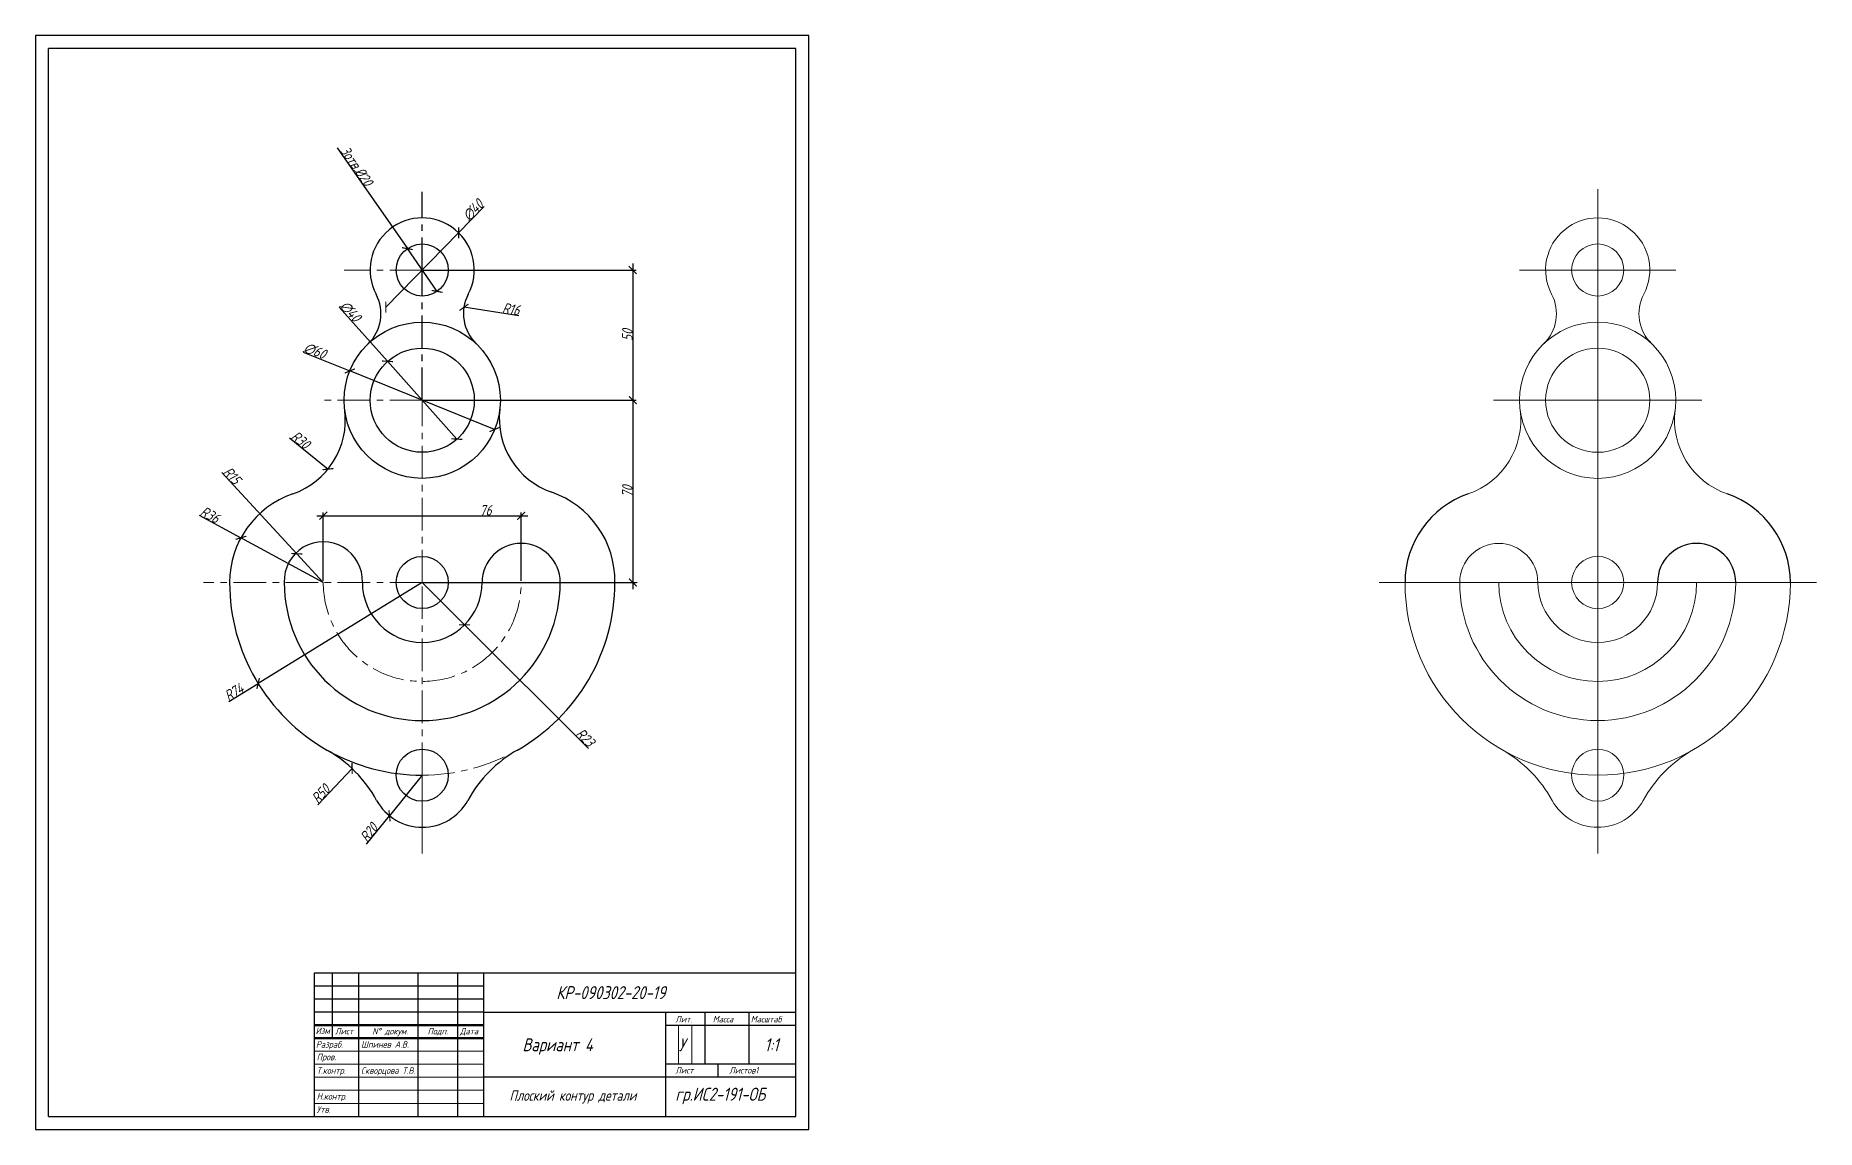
# Model space of a CAD drawing. Extents: x 0 to 684, y 0 to 420.
import ezdxf

# ---------------------------------------------------------------- set-up
doc = ezdxf.new("R2010")
doc.units = 0
doc.header["$MEASUREMENT"] = 0
doc.linetypes.add('осевая', pattern=[2, 1.25, -0.25, 0.25, -0.25])
doc.linetypes.add('осевая2', pattern=[28.575, 19.05, -3.175, 3.175, -3.175])
doc.layers.get('0').update_dxf_attribs({"linetype": 'CONTINUOUS'})
doc.layers.get('DEFPOINTS').update_dxf_attribs({"linetype": 'CONTINUOUS'})
doc.layers.add('непечатная', color=7, linetype='CONTINUOUS')
doc.layers.add('текст', color=7, linetype='CONTINUOUS')
for name, color, linetype, lineweight in [('осевая', 7, 'осевая', 15), ('Основная', 7, 'CONTINUOUS', 30), ('размеры', 7, 'CONTINUOUS', 18), ('тонкая', 7, 'CONTINUOUS', 20)]:
    doc.layers.add(name, color=color, linetype=linetype, lineweight=lineweight)
doc.styles.get("Standard").update_dxf_attribs({"font": 'gosta_w.shx', "oblique": 15, "height": 4})
doc.dimstyles.new('ISO-25', dxfattribs={"dimtxt": 4, "dimasz": 3, "dimexe": 1.25, "dimexo": 0.625, "dimgap": 0.09, "dimtad": 1, "dimdsep": 46, "dimtxsty": 'Standard', "dimblk": 'ARCHTICK', "dimcen": 0.09, "dimdle": 2.5, "dimadec": 0, "dimazin": 2, "dimtfac": 1, "dimtmove": 0, "dimatfit": 3, "dimldrblk": 'ARCHTICK', "dimfxl": 1, "dimarcsym": 0})

# ---------------------------------------------------------------- blocks, each defined once
blk = doc.blocks.new('_ArchTick')
at = {"color": 0, "linetype": 'ByBlock', "const_width": 0.15}
blk.add_lwpolyline([(-0.5, -0.5), (0.5, 0.5)], dxfattribs=at)
blk = doc.blocks.new('*D0')
at = {"layer": 'DEFPOINTS', "color": 0, "transparency": 16777216}
for p in [(148.5, 330), (148.5, 280), (229.38, 280)]:
    blk.add_point(p, dxfattribs=at)
at = {"layer": 'размеры', "color": 0, "lineweight": -2, "transparency": 16777216}
for p, q in [((149.13, 330), (230.63, 330)), ((229.38, 332.5), (229.38, 277.5)), ((149.13, 280), (230.63, 280))]:
    blk.add_line(p, q, dxfattribs=at)
at = {"layer": 'размеры', "color": 0, "lineweight": -2, "transparency": 16777216, "xscale": 3, "yscale": 3, "zscale": 3}
for p, rotation in [((229.38, 330), 90), ((229.38, 280), 270)]:
    blk.add_blockref('_ArchTick', p, dxfattribs=dict(at, rotation=rotation))
at = {"layer": 'размеры', "color": 0, "transparency": 16777216, "insert": (227.28, 305), "char_height": 4, "attachment_point": 5, "rotation": 90}
blk.add_mtext('50', dxfattribs=at)
blk = doc.blocks.new('*D1')
at = {"layer": 'DEFPOINTS', "color": 0, "transparency": 16777216}
for p in [(148.5, 280), (148.5, 210), (229.38, 210)]:
    blk.add_point(p, dxfattribs=at)
at = {"layer": 'размеры', "color": 0, "lineweight": -2, "transparency": 16777216}
for p, q in [((229.38, 282.5), (229.38, 207.5)), ((149.13, 280), (230.63, 280)), ((149.13, 210), (230.63, 210))]:
    blk.add_line(p, q, dxfattribs=at)
at = {"layer": 'размеры', "color": 0, "lineweight": -2, "transparency": 16777216, "xscale": 3, "yscale": 3, "zscale": 3}
for p, rotation in [((229.38, 280), 90), ((229.38, 210), 270)]:
    blk.add_blockref('_ArchTick', p, dxfattribs=dict(at, rotation=rotation))
at = {"layer": 'размеры', "color": 0, "transparency": 16777216, "insert": (227.28, 245), "char_height": 4, "attachment_point": 5, "rotation": 90}
blk.add_mtext('70', dxfattribs=at)
blk = doc.blocks.new('*D2')
at = {"layer": 'DEFPOINTS', "color": 0, "transparency": 16777216}
for p in [(164.53, 315.68), (180.34, 313.2)]:
    blk.add_point(p, dxfattribs=at)
at = {"layer": 'размеры', "color": 0, "lineweight": -2, "transparency": 16777216}
blk.add_line((185.59, 312.38), (164.53, 315.68), dxfattribs=at)
at = {"layer": 'размеры', "color": 0, "lineweight": -2, "transparency": 16777216, "xscale": 3, "yscale": 3, "zscale": 3, "rotation": 171.0956406855377}
blk.add_blockref('_ArchTick', (164.53, 315.68), dxfattribs=at)
at = {"layer": 'размеры', "color": 0, "transparency": 16777216, "insert": (182.6, 314.98), "char_height": 4, "attachment_point": 5, "rotation": 351.09564}
blk.add_mtext('R16', dxfattribs=at)
blk = doc.blocks.new('*D3')
at = {"layer": 'DEFPOINTS', "color": 0, "transparency": 16777216}
for p in [(162.49, 344.29), (134.51, 315.71)]:
    blk.add_point(p, dxfattribs=at)
at = {"layer": 'размеры', "color": 0, "lineweight": -2, "transparency": 16777216}
for p in [(172.34, 354.36), (134.51, 315.71)]:
    blk.add_line(p, (162.49, 344.29), dxfattribs=at)
at = {"layer": 'размеры', "color": 0, "lineweight": -2, "transparency": 16777216, "xscale": 3, "yscale": 3, "zscale": 3}
for p, rotation in [((162.49, 344.29), 225.6152300519557), ((134.51, 315.71), 45.61523005195567)]:
    blk.add_blockref('_ArchTick', p, dxfattribs=dict(at, rotation=rotation))
at = {"layer": 'размеры', "color": 0, "transparency": 16777216, "insert": (168.02, 352.94), "char_height": 4, "attachment_point": 5, "rotation": 45.61523}
blk.add_mtext('∅40', dxfattribs=at)
blk = doc.blocks.new('*D4')
at = {"layer": 'DEFPOINTS', "color": 0, "transparency": 16777216}
for p in [(142.79, 338.21), (154.21, 321.79)]:
    blk.add_point(p, dxfattribs=at)
at = {"layer": 'размеры', "color": 0, "lineweight": -2, "transparency": 16777216}
for p in [(115.88, 376.89), (154.21, 321.79)]:
    blk.add_line(p, (142.79, 338.21), dxfattribs=at)
at = {"layer": 'размеры', "color": 0, "lineweight": -2, "transparency": 16777216, "xscale": 3, "yscale": 3, "zscale": 3}
for p, rotation in [((142.79, 338.21), 304.8191197300417), ((154.21, 321.79), 124.8191197300417)]:
    blk.add_blockref('_ArchTick', p, dxfattribs=dict(at, rotation=rotation))
at = {"layer": 'размеры', "color": 0, "transparency": 16777216, "insert": (123.29, 369.91), "char_height": 4, "attachment_point": 5, "rotation": 304.81912}
blk.add_mtext('3отв.%%c20', dxfattribs=at)
blk = doc.blocks.new('*D5')
at = {"layer": 'DEFPOINTS', "color": 0, "transparency": 16777216}
for p in [(120.69, 291.24), (176.31, 268.76)]:
    blk.add_point(p, dxfattribs=at)
at = {"layer": 'размеры', "color": 0, "lineweight": -2, "transparency": 16777216}
for p in [(102.73, 298.5), (176.31, 268.76)]:
    blk.add_line(p, (120.69, 291.24), dxfattribs=at)
at = {"layer": 'размеры', "color": 0, "lineweight": -2, "transparency": 16777216, "xscale": 3, "yscale": 3, "zscale": 3}
for p, rotation in [((120.69, 291.24), 337.9916098527713), ((176.31, 268.76), 157.9916098527713)]:
    blk.add_blockref('_ArchTick', p, dxfattribs=dict(at, rotation=rotation))
at = {"layer": 'размеры', "color": 0, "transparency": 16777216, "insert": (107.27, 298.94), "char_height": 4, "attachment_point": 5, "rotation": 337.99161}
blk.add_mtext('∅60', dxfattribs=at)
blk = doc.blocks.new('*D6')
at = {"layer": 'DEFPOINTS', "color": 0, "transparency": 16777216}
for p in [(135.2, 294.93), (161.8, 265.07)]:
    blk.add_point(p, dxfattribs=at)
at = {"layer": 'размеры', "color": 0, "lineweight": -2, "transparency": 16777216}
for p in [(116.65, 315.76), (161.8, 265.07)]:
    blk.add_line(p, (135.2, 294.93), dxfattribs=at)
at = {"layer": 'размеры', "color": 0, "lineweight": -2, "transparency": 16777216, "xscale": 3, "yscale": 3, "zscale": 3}
for p, rotation in [((135.2, 294.93), 311.6934590131252), ((161.8, 265.07), 131.6934590131251)]:
    blk.add_blockref('_ArchTick', p, dxfattribs=dict(at, rotation=rotation))
at = {"layer": 'размеры', "color": 0, "transparency": 16777216, "insert": (120.9, 314.13), "char_height": 4, "attachment_point": 5, "rotation": 311.69346}
blk.add_mtext('∅40', dxfattribs=at)
blk = doc.blocks.new('*D7')
at = {"layer": 'DEFPOINTS', "color": 0, "transparency": 16777216}
for p in [(186.5, 235.63), (110.5, 210), (186.5, 210)]:
    blk.add_point(p, dxfattribs=at)
at = {"layer": 'размеры', "color": 0, "lineweight": -2, "transparency": 16777216}
for p, q in [((108, 235.63), (189, 235.63)), ((110.5, 210.62), (110.5, 236.88)), ((186.5, 210.62), (186.5, 236.88))]:
    blk.add_line(p, q, dxfattribs=at)
at = {"layer": 'размеры', "color": 0, "lineweight": -2, "transparency": 16777216, "xscale": 3, "yscale": 3, "zscale": 3, "rotation": 180}
blk.add_blockref('_ArchTick', (110.5, 235.63), dxfattribs=at)
at = {"layer": 'размеры', "color": 0, "lineweight": -2, "transparency": 16777216, "xscale": 3, "yscale": 3, "zscale": 3}
blk.add_blockref('_ArchTick', (186.5, 235.63), dxfattribs=at)
at = {"layer": 'размеры', "color": 0, "transparency": 16777216, "insert": (172.87, 237.73), "char_height": 4, "attachment_point": 5}
blk.add_mtext('76', dxfattribs=at)
blk = doc.blocks.new('*D8')
at = {"layer": 'DEFPOINTS', "color": 0, "transparency": 16777216}
for p in [(148.5, 210), (164.78, 193.75)]:
    blk.add_point(p, dxfattribs=at)
at = {"layer": 'размеры', "color": 0, "lineweight": -2, "transparency": 16777216}
for p in [(148.5, 210), (212.31, 146.32)]:
    blk.add_line(p, (164.78, 193.75), dxfattribs=at)
at = {"layer": 'размеры', "color": 0, "lineweight": -2, "transparency": 16777216, "xscale": 3, "yscale": 3, "zscale": 3, "rotation": 135.0581972042775}
blk.add_blockref('_ArchTick', (164.78, 193.75), dxfattribs=at)
at = {"layer": 'размеры', "color": 0, "transparency": 16777216, "insert": (211.1, 150.49), "char_height": 4, "attachment_point": 5, "rotation": 315.0582}
blk.add_mtext('R23', dxfattribs=at)
blk = doc.blocks.new('*D9')
at = {"layer": 'DEFPOINTS', "color": 0, "transparency": 16777216}
for p in [(148.5, 136), (135.93, 120.44)]:
    blk.add_point(p, dxfattribs=at)
at = {"layer": 'размеры', "color": 0, "lineweight": -2, "transparency": 16777216}
for p in [(148.5, 136), (127.11, 109.53)]:
    blk.add_line(p, (135.93, 120.44), dxfattribs=at)
at = {"layer": 'размеры', "color": 0, "lineweight": -2, "transparency": 16777216, "xscale": 3, "yscale": 3, "zscale": 3, "rotation": 51.0594287855476}
blk.add_blockref('_ArchTick', (135.93, 120.44), dxfattribs=at)
at = {"layer": 'размеры', "color": 0, "transparency": 16777216, "insert": (128.01, 113.97), "char_height": 4, "attachment_point": 5, "rotation": 51.05943}
blk.add_mtext('R20', dxfattribs=at)
blk = doc.blocks.new('*D10')
at = {"layer": 'DEFPOINTS', "color": 0, "transparency": 16777216}
for p in [(121.55, 138.54), (87.19, 102.22)]:
    blk.add_point(p, dxfattribs=at)
at = {"layer": 'размеры', "color": 0, "lineweight": -2, "transparency": 16777216}
blk.add_line((108.34, 124.58), (121.55, 138.54), dxfattribs=at)
at = {"layer": 'размеры', "color": 0, "lineweight": -2, "transparency": 16777216, "xscale": 3, "yscale": 3, "zscale": 3, "rotation": 46.59612483657967}
blk.add_blockref('_ArchTick', (121.55, 138.54), dxfattribs=at)
at = {"layer": 'размеры', "color": 0, "transparency": 16777216, "insert": (109.48, 128.83), "char_height": 4, "attachment_point": 5, "rotation": 46.59612}
blk.add_mtext('R50', dxfattribs=at)
blk = doc.blocks.new('*D11')
at = {"layer": 'DEFPOINTS', "color": 0, "transparency": 16777216}
for p in [(148.5, 210), (85.47, 171.22)]:
    blk.add_point(p, dxfattribs=at)
at = {"layer": 'размеры', "color": 0, "lineweight": -2, "transparency": 16777216}
for p in [(148.5, 210), (74.17, 164.27)]:
    blk.add_line(p, (85.47, 171.22), dxfattribs=at)
at = {"layer": 'размеры', "color": 0, "lineweight": -2, "transparency": 16777216, "xscale": 3, "yscale": 3, "zscale": 3, "rotation": 31.60137997134566}
blk.add_blockref('_ArchTick', (85.47, 171.22), dxfattribs=at)
at = {"layer": 'размеры', "color": 0, "transparency": 16777216, "insert": (76.17, 167.96), "char_height": 4, "attachment_point": 5, "rotation": 31.60138}
blk.add_mtext('R74', dxfattribs=at)
blk = doc.blocks.new('*D12')
at = {"layer": 'DEFPOINTS', "color": 0, "transparency": 16777216}
for p in [(100.32, 221.04), (110.5, 210)]:
    blk.add_point(p, dxfattribs=at)
at = {"layer": 'размеры', "color": 0, "lineweight": -2, "transparency": 16777216}
for p in [(71.59, 252.2), (110.5, 210)]:
    blk.add_line(p, (100.32, 221.04), dxfattribs=at)
at = {"layer": 'размеры', "color": 0, "lineweight": -2, "transparency": 16777216, "xscale": 3, "yscale": 3, "zscale": 3, "rotation": 312.6774172590252}
blk.add_blockref('_ArchTick', (100.32, 221.04), dxfattribs=at)
at = {"layer": 'размеры', "color": 0, "transparency": 16777216, "insert": (75.46, 251.09), "char_height": 4, "attachment_point": 5, "rotation": 312.67742}
blk.add_mtext('R15', dxfattribs=at)
blk = doc.blocks.new('*D13')
at = {"layer": 'DEFPOINTS', "color": 0, "transparency": 16777216}
for p in [(78.85, 227.16), (110.5, 210)]:
    blk.add_point(p, dxfattribs=at)
at = {"layer": 'размеры', "color": 0, "lineweight": -2, "transparency": 16777216}
for p in [(62.8, 235.87), (110.5, 210)]:
    blk.add_line(p, (78.85, 227.16), dxfattribs=at)
at = {"layer": 'размеры', "color": 0, "lineweight": -2, "transparency": 16777216, "xscale": 3, "yscale": 3, "zscale": 3, "rotation": 331.5274745844981}
blk.add_blockref('_ArchTick', (78.85, 227.16), dxfattribs=at)
at = {"layer": 'размеры', "color": 0, "transparency": 16777216, "insert": (66.95, 236.02), "char_height": 4, "attachment_point": 5, "rotation": 331.52747}
blk.add_mtext('R36', dxfattribs=at)
blk = doc.blocks.new('*D14')
at = {"layer": 'DEFPOINTS', "color": 0, "transparency": 16777216}
for p in [(88.98, 272.39), (112.32, 253.54)]:
    blk.add_point(p, dxfattribs=at)
at = {"layer": 'размеры', "color": 0, "lineweight": -2, "transparency": 16777216}
blk.add_line((97.49, 265.52), (112.32, 253.54), dxfattribs=at)
at = {"layer": 'размеры', "color": 0, "lineweight": -2, "transparency": 16777216, "xscale": 3, "yscale": 3, "zscale": 3, "rotation": 321.0570073430806}
blk.add_blockref('_ArchTick', (112.32, 253.54), dxfattribs=at)
at = {"layer": 'размеры', "color": 0, "transparency": 16777216, "insert": (101.76, 264.76), "char_height": 4, "attachment_point": 5, "rotation": 321.05701}
blk.add_mtext('R30', dxfattribs=at)

msp = doc.modelspace()

# ---------------------------------------------------------------- linework, layer by layer
at = {"linetype": 'осевая', "ltscale": 10}
for p, q in [((148.5, 330), (148.5, 360)), ((148.5, 280), (148.5, 330))]:
    msp.add_line(p, q, dxfattribs=at)
at = {"linetype": 'осевая2'}
msp.add_line((148.5, 330), (178.5, 330), dxfattribs=at)
for p, q in [((148.5, 280), (188.5, 280)), ((172, 55), (107, 55)), ((172, 50), (107, 50)), ((172, 45), (107, 45))]:
    msp.add_line(p, q)
at = {"lineweight": 50}
for p, q in [((172, 40), (107, 40)), ((172, 35), (107, 35))]:
    msp.add_line(p, q, dxfattribs=at)
msp.add_arc((148.5, 210), 74, 240.368595, 270)
at = {"layer": 'DEFPOINTS', "lineweight": 15}
for centre, start, end in [((540.484, 272.394), 289.026176, 7.282402), ((659.516, 272.394), 172.717598, 250.973824)]:
    msp.add_arc(centre, 30, start, end, dxfattribs=at)
at = {"layer": 'DEFPOINTS'}
for centre, radius, start, end in [((562, 210), 36, 109.026176, 180), ((638, 210), 36, 0, 70.973824), ((638, 210), 15, 0, 180)]:
    msp.add_arc(centre, radius, start, end, dxfattribs=at)
at = {"layer": 'непечатная'}
msp.add_lwpolyline([(0, 0), (297, 0), (297, 420), (0, 420)], close=True, dxfattribs=at)
at = {"layer": 'осевая', "linetype": 'осевая', "ltscale": 10}
for p, q in [((148.5, 330), (118.5, 330)), ((148.5, 280), (108.5, 280)), ((148.5, 210), (148.5, 280)), ((148.5, 210), (64.5, 210)), ((148.5, 136), (148.5, 210))]:
    msp.add_line(p, q, dxfattribs=at)
at = {"layer": 'осевая', "linetype": 'осевая2'}
msp.add_line((148.5, 210), (232.5, 210), dxfattribs=at)
at = {"layer": 'осевая', "linetype": 'осевая2', "ltscale": 3}
msp.add_line((148.5, 106), (148.5, 136), dxfattribs=at)
at = {"layer": 'осевая', "linetype": 'осевая', "ltscale": 10}
for radius, start, end in [(38, 180, 0), (74, 270, 299.631405)]:
    msp.add_arc((148.5, 210), radius, start, end, dxfattribs=at)
at = {"layer": 'Основная'}
for p, q in [((5, 45), (5, 415)), ((292, 415), (5, 415)), ((292, 5), (292, 415)), ((107, 60), (107, 5)), ((292, 60), (107, 60)), ((114, 35), (114, 60)), ((124, 60), (124, 5)), ((147, 5), (147, 60)), ((162, 60), (162, 5)), ((172, 60), (172, 5)), ((5, 5), (5, 45)), ((172, 45), (292, 45)), ((242, 45), (242, 5)), ((257, 45), (257, 25)), ((274, 45), (274, 25)), ((242, 40), (292, 40)), ((292, 25), (242, 25)), ((262, 25), (262, 20)), ((292, 20), (172, 20)), ((5, 5), (292, 5))]:
    msp.add_line(p, q, dxfattribs=at)
at = {"layer": 'Основная', "lineweight": 15, "ltscale": 10}
for p, q in [((600, 106), (600, 361)), ((570, 330), (630, 330)), ((560, 280), (640, 280)), ((516, 210), (684, 210))]:
    msp.add_line(p, q, dxfattribs=at)
at = {"layer": 'Основная'}
for centre, radius in [((148.5, 330), 10), ((148.5, 280), 30), ((148.5, 280), 20), ((148.5, 210), 10), ((148.5, 136), 10)]:
    msp.add_circle(centre, radius, dxfattribs=at)
at = {"layer": 'Основная', "lineweight": 15}
for centre, radius in [((600, 330), 10), ((600, 280), 30), ((600, 280), 20), ((600, 210), 10), ((600, 136), 10)]:
    msp.add_circle(centre, radius, dxfattribs=at)
at = {"layer": 'Основная'}
for centre, radius, start, end in [((148.5, 330), 20, 332.181861, 207.818139), ((116.66, 313.2), 16, 313.801746, 27.818139), ((180.34, 313.2), 16, 152.181861, 226.198254), ((88.984, 272.394), 30, 289.026176, 7.282402), ((208.09, 272.994), 30, 173.294456, 250.906265), ((110.5, 210), 36, 109.026176, 180), ((186.5, 210.625), 36, 359.005232, 70.906265), ((110.5, 210.613), 15.013, 357.661711, 182.338289), ((186.5, 210), 15, 0, 180), ((148.5, 210), 74, 180, 240.368595), ((148.5, 210), 53, 180, 0), ((148.5, 210), 23, 180, 0), ((148.5, 210), 74, 299.631405, 0), ((87.192, 102.216), 50, 28.857017, 60.368595), ((209.808, 102.216), 50, 119.631405, 151.142983), ((148.5, 136), 20, 208.857017, 331.142983)]:
    msp.add_arc(centre, radius, start, end, dxfattribs=at)
at = {"layer": 'Основная', "lineweight": 15}
for centre, radius, start, end in [((600, 330), 20, 332.181861, 207.818139), ((568.16, 313.2), 16, 313.801746, 27.818139), ((631.84, 313.2), 16, 152.181861, 226.198254), ((562, 210), 15, 0, 180), ((600, 210), 74, 180, 0), ((600, 210), 53, 180, 0), ((600, 210), 23, 180, 0), ((538.692, 102.216), 50, 28.857017, 60.368595), ((661.308, 102.216), 50, 119.631405, 151.142983), ((600, 136), 20, 208.857017, 331.142983)]:
    msp.add_arc(centre, radius, start, end, dxfattribs=at)
at = {"layer": 'Основная', "lineweight": 15, "ltscale": 10}
msp.add_arc((600, 210), 38, 180, 0, dxfattribs=at)
at = {"layer": 'тонкая'}
for p, q in [((246.988, 39.791), (246.988, 25)), ((252.066, 39.791), (252.066, 25)), ((107, 30), (172, 30)), ((172, 25), (107, 25)), ((172, 20), (107, 20))]:
    msp.add_line(p, q, dxfattribs=at)
for points in [[(107, 15), (172, 15)], [(107, 10), (172, 10)]]:
    msp.add_lwpolyline(points, dxfattribs=at)

# ---------------------------------------------------------------- texts
at = {"oblique": 15}
for s, height, p in [('КР-090302-20-19', 5, (200, 50)), ('У', 5, (247, 30)), ('1:1', 5, (280, 30)), ('Шпинев А.В.', 2.5, (125, 31.361)), ('Скворцова Т.В.', 2.5, (125, 21.334)), ('1', 2.5, (276.442, 21.45)), ('гр.ИС2-191-ОБ', 5, (245.718, 11))]:
    msp.add_text(s, height=height, dxfattribs=at).set_placement(p)
at = {"layer": 'DEFPOINTS', "oblique": 15}
msp.add_text('Плоский контур детали', height=4, dxfattribs=at).set_placement((182, 11))
at = {"layer": 'текст', "oblique": 15}
for s, height, p in [('Лит.', 2.5, (245.718, 41.065)), ('Масса', 2.5, (260.092, 41.065)), ('Масштаб', 2.5, (274.685, 41.065)), ('Изм', 2.5, (107.545, 36.612)), ('Лист', 2.5, (115.021, 36.462)), ('N%%d докум. ', 2.5, (129.305, 36.462)), ('Подп.', 2.5, (150.557, 36.462)), ('Дата', 2.5, (163.008, 36.462)), ('Вариант 4', 5, (187, 30)), ('Разраб.', 2.5, (107.661, 31.361)), ('Пров.', 2.5, (107.962, 26.529)), ('Т.контр.', 2.5, (107.962, 21.334)), ('Лист', 2.5, (245.718, 21.451)), ('Листов', 2.5, (266.442, 21.451)), ('Н.контр.', 2.5, (107.962, 11.412)), ('Утв.', 2.5, (107.962, 6.392))]:
    msp.add_text(s, height=height, dxfattribs=at).set_placement(p)

# ---------------------------------------------------------------- dimensions: what is measured, and where the dimension line sits
at = {"layer": 'размеры'}
dim = msp.add_diameter_dim_2p(p1=(154.21, 321.79), p2=(142.79, 338.21), dimstyle='ISO-25', override={"dimpost": '3отв.%%c<>'}, dxfattribs=at)
dim.commit()
dim.dimension.update_dxf_attribs({"geometry": '*D4', "text_midpoint": (121.574, 368.714), "dimtype": 163})
dim = msp.add_diameter_dim_2p(p1=(134.511, 315.707), p2=(162.489, 344.293), dimstyle='ISO-25', dxfattribs=at)
dim.commit()
dim.dimension.update_dxf_attribs({"geometry": '*D3', "text_midpoint": (168.017, 352.935)})
for base, p1, p2, picture, middle in [((229.375, 280), (148.5, 330), (148.5, 280), '*D0', (229.375, 305)), ((229.375, 210), (148.5, 280), (148.5, 210), '*D1', (229.375, 245))]:
    dim = msp.add_linear_dim(base=base, p1=p1, p2=p2, angle=90, dimstyle='ISO-25', dxfattribs=at)
    dim.commit()
    dim.dimension.update_dxf_attribs({"geometry": picture, "text_midpoint": middle, "dimtype": 160})
for p1, p2, picture, middle in [((161.803, 265.066), (135.197, 294.934), '*D6', (119.335, 312.741)), ((176.314, 268.758), (120.686, 291.242), '*D5', (106.476, 296.986))]:
    dim = msp.add_diameter_dim_2p(p1=p1, p2=p2, dimstyle='ISO-25', dxfattribs=at)
    dim.commit()
    dim.dimension.update_dxf_attribs({"geometry": picture, "text_midpoint": middle, "dimtype": 163})
for center, mpoint, picture, middle in [((180.34, 313.2), (164.532, 315.677), '*D2', (182.274, 312.897)), ((88.984, 272.394), (112.317, 253.538), '*D14', (100.446, 263.131)), ((110.5, 210), (78.854, 227.163), '*D13', (65.942, 234.165)), ((148.5, 210), (164.78, 193.753), '*D8', (209.621, 149.003)), ((87.192, 102.216), (121.549, 138.543), '*D10', (111, 127.389))]:
    dim = msp.add_radius_dim(center=center, mpoint=mpoint, dimstyle='ISO-25', dxfattribs=at)
    dim.commit()
    dim.dimension.update_dxf_attribs({"geometry": picture, "text_midpoint": middle, "dimtype": 164})
dim = msp.add_radius_dim(center=(110.5, 210), mpoint=(100.323, 221.037), dimstyle='ISO-25', override={"dimdec": 1}, dxfattribs=at)
dim.commit()
dim.dimension.update_dxf_attribs({"geometry": '*D12', "text_midpoint": (73.922, 249.67), "dimtype": 164})
dim = msp.add_linear_dim(base=(186.5, 235.625), p1=(110.5, 210), p2=(186.5, 210), dimstyle='ISO-25', dxfattribs=at)
dim.commit()
dim.dimension.update_dxf_attribs({"geometry": '*D7', "text_midpoint": (172.871, 235.625), "dimtype": 160})
for center, mpoint, picture, middle in [((148.5, 210), (85.473, 171.224), '*D11', (76.172, 167.958)), ((148.5, 136), (135.93, 120.444), '*D9', (128.006, 113.972))]:
    dim = msp.add_radius_dim(center=center, mpoint=mpoint, dimstyle='ISO-25', dxfattribs=at)
    dim.commit()
    dim.dimension.update_dxf_attribs({"geometry": picture, "text_midpoint": middle})

doc.saveas('drawing.dxf')
